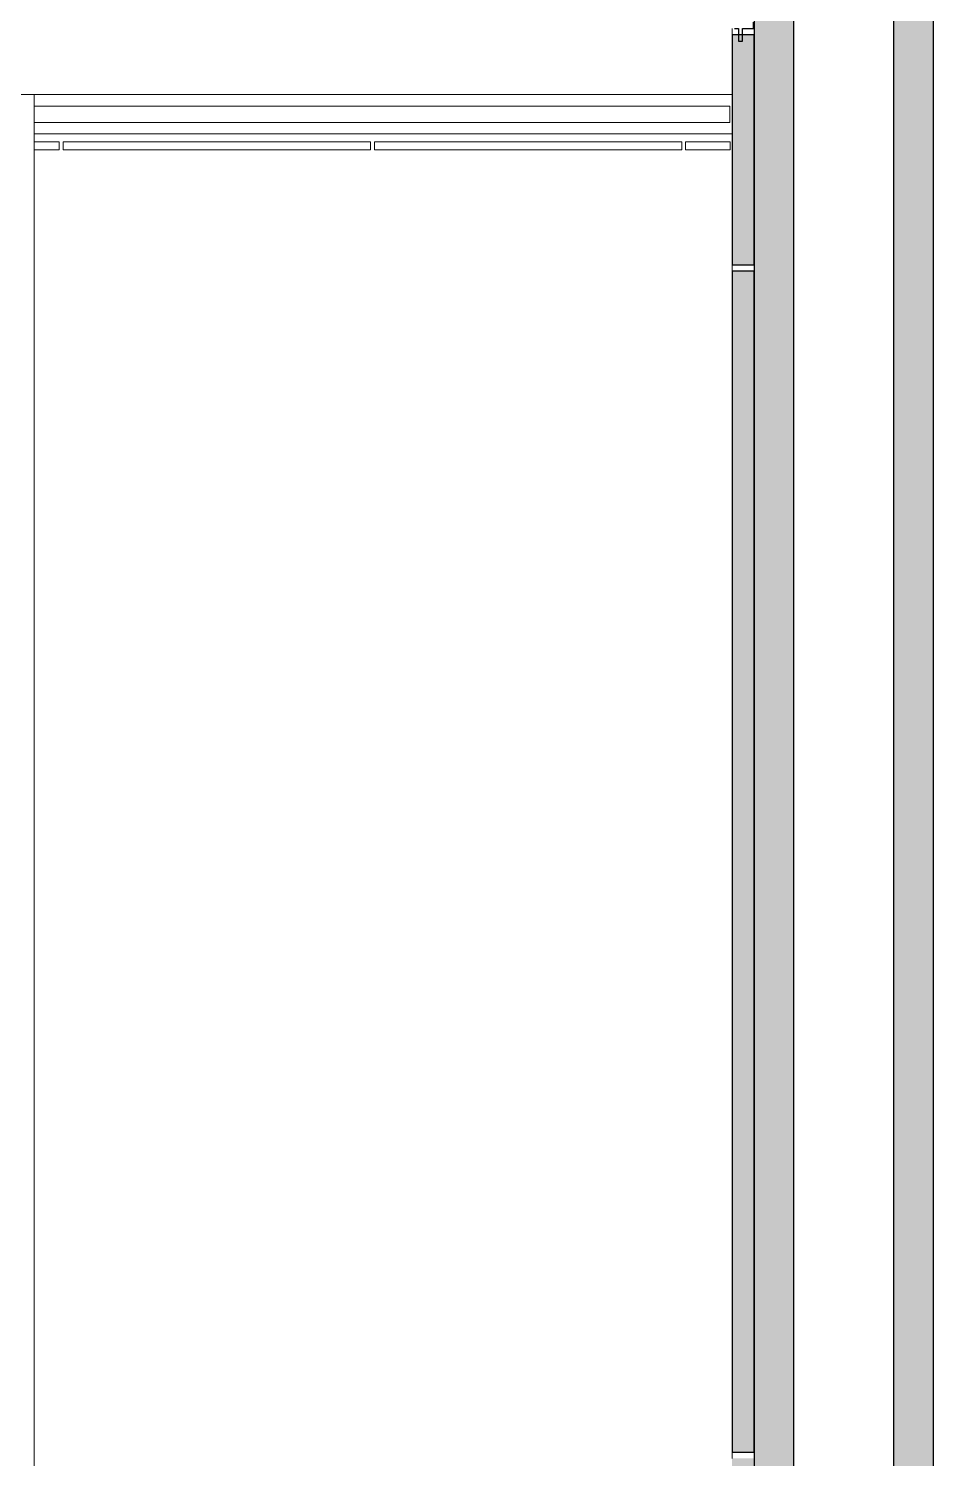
# Model space of a CAD drawing. Header units: millimetres. Extents: x 155927 to 326028, y -36033 to 97293.
# Drawn here: x 197704 to 200001, y 20111 to 23743 of the extents above; entities that cross this region are included whole.
import ezdxf

# ---------------------------------------------------------------- set-up
doc = ezdxf.new("R2010")
doc.units = ezdxf.units.MM
doc.header["$MEASUREMENT"] = 0
for name, color, linetype, lineweight in [('A-FLOR-HRAL', 7, 'CONTINUOUS', 9), ('A-WALL', 7, 'CONTINUOUS', 9), ('A-WALL-PATT', 7, 'CONTINUOUS', 9), ('I-WALL', 7, 'CONTINUOUS', 9)]:
    doc.layers.add(name, color=color, linetype=linetype, lineweight=lineweight)

msp = doc.modelspace()

# ---------------------------------------------------------------- hatches: boundary and pattern name
at = {"layer": 'A-WALL-PATT'}
for points in [[(199545.8, 15107.6), (199646.8, 15107.6), (199646.8, 26907.6), (199545.8, 26907.6), (199545.8, 18161.9)], [(200000.8, 15208.6), (200000.8, 26806.6), (199899.8, 26806.6), (199899.8, 15208.6)]]:
    msp.add_hatch(color=256, dxfattribs=at).paths.add_polyline_path(points, flags=0)
h = msp.add_hatch(color=256, dxfattribs=at)
h.paths.add_polyline_path([(199545.8, 15139.6), (199545.8, 17094.8), (199489.8, 17094.8), (199489.8, 15139.6)], flags=0)
h.paths.add_polyline_path([(199545.8, 17110.8), (199545.8, 20110.8), (199489.8, 20110.8), (199489.8, 17110.8)], flags=0)
h.paths.add_polyline_path([(199489.8, 20126.8), (199545.8, 20126.8), (199545.8, 23126.8), (199489.8, 23126.8), (199489.8, 21732.4)], flags=0)
h.paths.add_polyline_path([(199489.8, 23142.8), (199545.8, 23142.8), (199545.8, 23726.8), (199489.8, 23726.8), (199489.8, 23517.7)], flags=0)
h.paths.add_polyline_path([(199545.8, 26158.8), (199545.8, 26875.6), (199489.8, 26875.6), (199489.8, 26158.8)], flags=0)

# ---------------------------------------------------------------- linework, layer by layer
at = {"layer": 'A-FLOR-HRAL'}
for p, q in [((197718.3, 23575.1), (197038.8, 23575.1)), ((199489.8, 23575.1), (197718.3, 23575.1)), ((197718.3, 15540.1), (197718.3, 23575.1)), ((199483.8, 23546.1), (197718.3, 23546.1)), ((199483.8, 23546.1), (199483.8, 23504.1)), ((197718.3, 23504.1), (199483.8, 23504.1)), ((197718.3, 23475.1), (199489.8, 23475.1)), ((197781.8, 23455.1), (197718.3, 23455.1)), ((197718.3, 23435.1), (197781.8, 23435.1)), ((197781.8, 23435.1), (197781.8, 23455.1)), ((197791.8, 23455.1), (197791.8, 23435.1)), ((198571.8, 23455.1), (197791.8, 23455.1)), ((197791.8, 23435.1), (198571.8, 23435.1)), ((198571.8, 23435.1), (198571.8, 23455.1)), ((198581.8, 23455.1), (198581.8, 23435.1)), ((199361.8, 23455.1), (198581.8, 23455.1)), ((198581.8, 23435.1), (199361.8, 23435.1)), ((199361.8, 23435.1), (199361.8, 23455.1)), ((199485.3, 23455.1), (199371.8, 23455.1)), ((199371.8, 23455.1), (199371.8, 23435.1)), ((199371.8, 23435.1), (199485.3, 23435.1)), ((199485.3, 23435.1), (199485.3, 23455.1))]:
    msp.add_line(p, q, dxfattribs=at)
at = {"layer": 'A-WALL', "lineweight": 30}
for p, q in [((199543.8, 23742.8), (199543.8, 23758.8)), ((199496.3, 23742.8), (199505.8, 23742.8)), ((199505.8, 23742.8), (199505.8, 23710.8)), ((199515.8, 23710.8), (199515.8, 23742.8)), ((199515.8, 23742.8), (199543.8, 23742.8)), ((199505.8, 23710.8), (199515.8, 23710.8))]:
    msp.add_line(p, q, dxfattribs=at)
at = {"layer": 'I-WALL', "lineweight": 30}
for p, q in [((199545.8, 26907.6), (199545.8, 15107.6)), ((199646.8, 15208.6), (199646.8, 26806.6)), ((199899.8, 26806.6), (199899.8, 15208.6)), ((200000.8, 15209.6), (200000.8, 26806.6)), ((199489.8, 23726.8), (199489.8, 23142.8)), ((199545.8, 23726.8), (199489.8, 23726.8)), ((199545.8, 23142.8), (199545.8, 23726.8)), ((199489.8, 23142.8), (199545.8, 23142.8)), ((199489.8, 23126.8), (199489.8, 20126.8)), ((199545.8, 23126.8), (199489.8, 23126.8)), ((199545.8, 20126.8), (199545.8, 23126.8)), ((199489.8, 20126.8), (199545.8, 20126.8))]:
    msp.add_line(p, q, dxfattribs=at)
at = {"layer": 'I-WALL'}
for p, q in [((199489.8, 23726.8), (199489.8, 23742.8)), ((199489.8, 23126.8), (199489.8, 23142.8)), ((199489.8, 20110.8), (199489.8, 20126.8))]:
    msp.add_line(p, q, dxfattribs=at)

doc.saveas('drawing.dxf')
